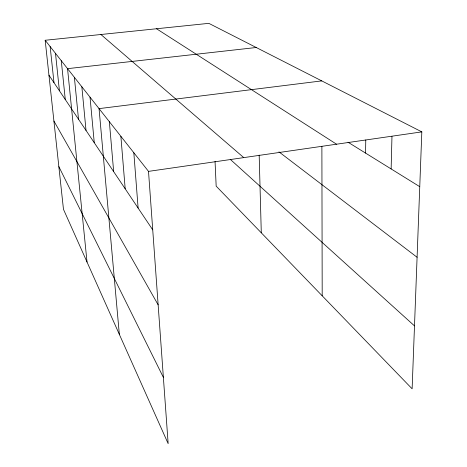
<?xml version="1.0" encoding="UTF-8"?>
<svg xmlns="http://www.w3.org/2000/svg" width="467" height="467" viewBox="0 0 467 467"><rect width="100%" height="100%" fill="white"/><g stroke="black" fill="none" stroke-linecap="round" stroke-linejoin="round"><path stroke-width="0.7" d="M365.568 153.094L365.766 139.995M391.13 168.937L391.971 136.428M45.176 40.267L148.512 171.377L168.155 443.65L63.471 209.315L45.176 40.267L208.831 23.35L421.824 131.881L412.122 388.813L216.168 186.14L215.053 161.413M148.512 171.377L421.824 131.881M321.757 80.89L99.051 108.624L119.342 334.378M256.243 47.506L67.552 68.661L87.031 262.051M348.038 142.231L419.751 186.677M156.521 28.756L336.549 144.204M278.957 151.863L417.089 257.27M100.907 34.505L243.762 157.613M230.324 159.41L414.498 325.884M48.953 75.181L152.727 229.852M53.921 121.046L158.144 304.852M58.848 166.626L163.374 377.406M50.144 46.566L53.991 82.682M55.491 53.355L59.414 90.761M61.276 60.698L65.269 99.489M74.381 77.324L78.503 119.219M81.848 86.792L86.027 130.433M90.032 97.177L94.264 142.715M109.36 121.7L113.668 171.628M120.877 136.317L125.191 188.802M133.831 152.756L138.121 208.078M259.173 155.085L261.286 232.805M321.886 146.27L322.195 295.798"/></g></svg>
